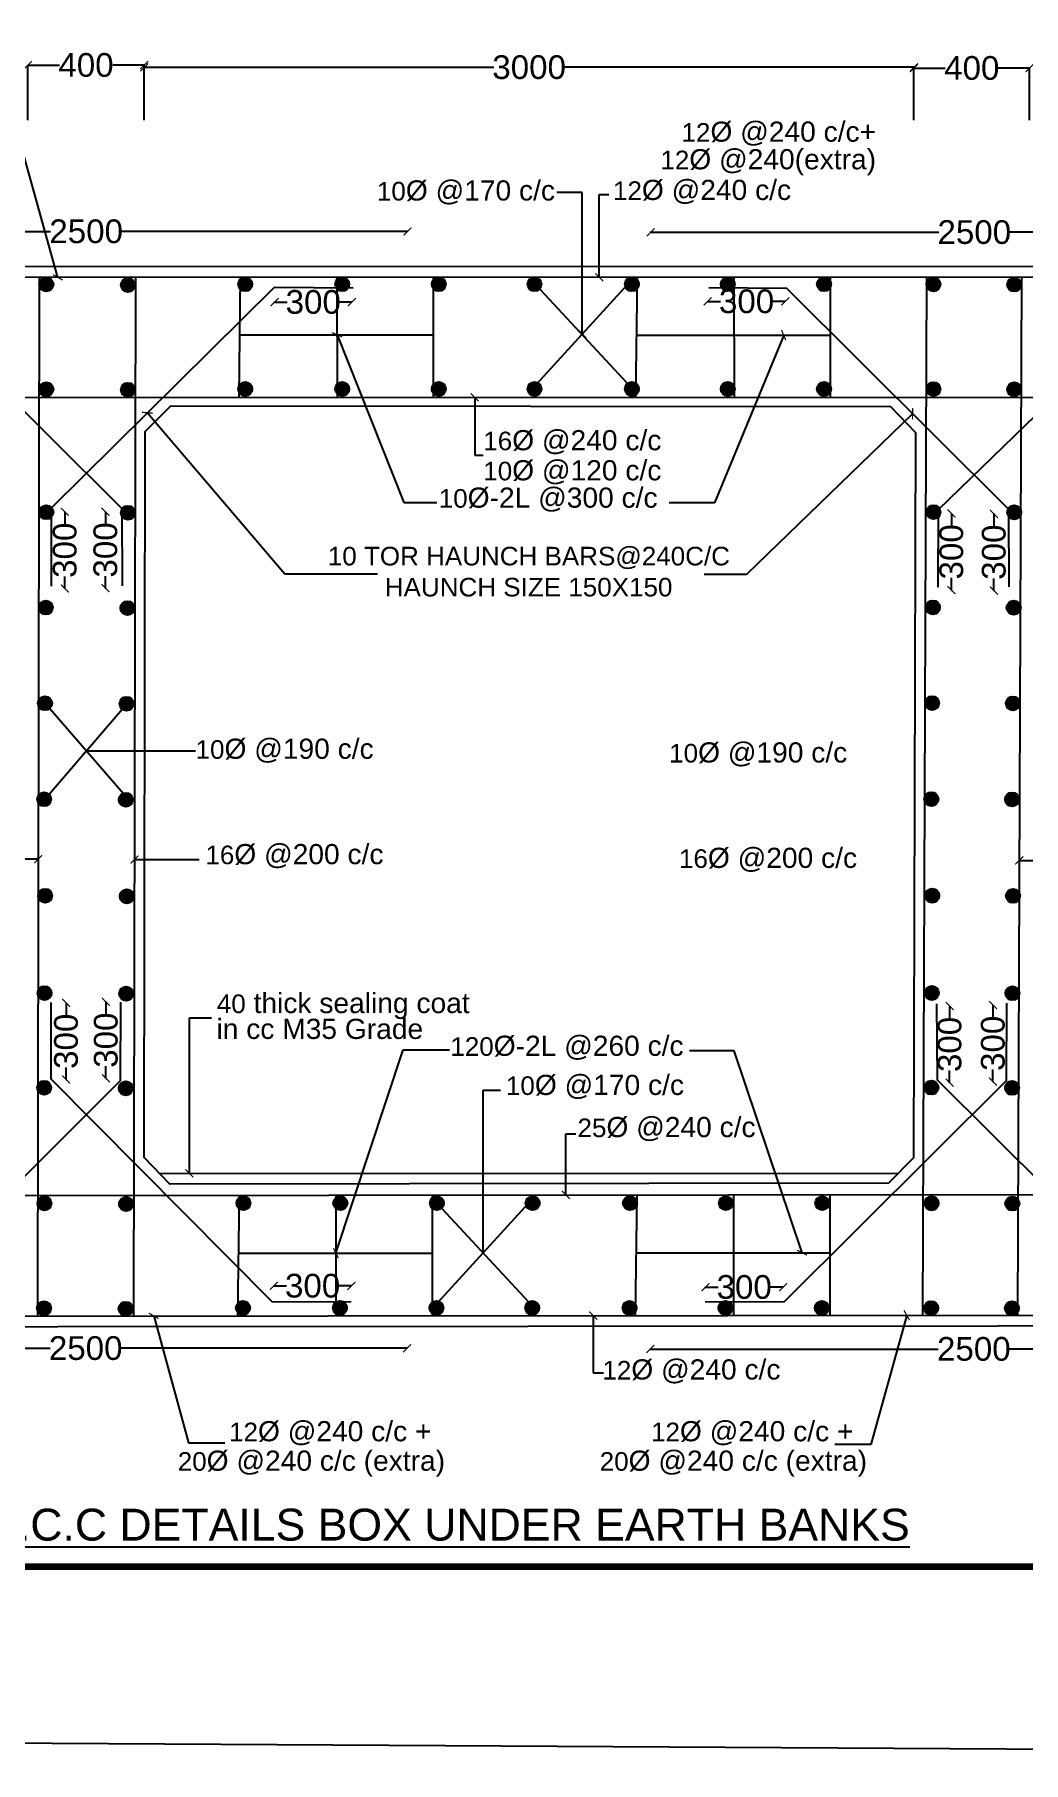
# Model space of a CAD drawing. Header units: inches. Extents: x -14031 to 95570, y 63921 to 142980.
# Drawn here: x 74992 to 81249, y 63921 to 74858 of the extents above; entities that cross this region are included whole.
import ezdxf

# ---------------------------------------------------------------- set-up
doc = ezdxf.new("R2010")
doc.units = ezdxf.units.IN
doc.header["$MEASUREMENT"] = 0
doc.layers.add('DIM', color=7, linetype='Continuous')
doc.layers.add('DIM TEXT', color=7, linetype='Continuous')
doc.styles.get("Standard").update_dxf_attribs({"font": 'arial.ttf'})
doc.dimstyles.new('ST100', dxfattribs={"dimtxt": 100, "dimasz": 200, "dimexe": 0.18, "dimexo": 0.0625, "dimgap": 0.09, "dimtad": 0, "dimdec": 0, "dimzin": 0, "dimdsep": 46, "dimtxsty": 'Standard', "dimblk": 'ARCHTICK', "dimcen": 0.09, "dimadec": 0, "dimazin": 0, "dimtfac": 1, "dimtdec": 0, "dimtofl": 0, "dimtmove": 0, "dimatfit": 3, "dimldrblk": 'ARCHTICK', "dimfxl": 0, "dimtolj": 1, "dimtzin": 0, "dimarcsym": 0})
picture_1 = doc.add_image_def('image1.jpg', size_in_pixel=(4464, 3304))

# ---------------------------------------------------------------- blocks, each defined once
blk = doc.blocks.new('_ArchTick')
at = {"color": 0, "linetype": 'ByBlock', "const_width": 0.15}
blk.add_lwpolyline([(-0.5, -0.5), (0.5, 0.5)], dxfattribs=at)
blk = doc.blocks.new('*D23')
at = {"layer": 'Defpoints', "color": 0, "transparency": 16777216}
for p in [(75686, 74665), (74949, 74316), (75686, 74316)]:
    blk.add_point(p, dxfattribs=at)
at = {"layer": 'DIM', "color": 0, "lineweight": -2, "transparency": 16777216}
for p, q in [((74949, 74316), (74949, 74665)), ((74949, 74665), (75149, 74665)), ((75686, 74665), (75486, 74665)), ((75686, 74316), (75686, 74665))]:
    blk.add_line(p, q, dxfattribs=at)
at = {"layer": 'DIM', "color": 0, "lineweight": -2, "transparency": 16777216, "xscale": 50, "yscale": 50, "zscale": 50, "rotation": 180}
blk.add_blockref('_ArchTick', (74949, 74665), dxfattribs=at)
at = {"layer": 'DIM', "color": 0, "lineweight": -2, "transparency": 16777216, "xscale": 50, "yscale": 50, "zscale": 50}
blk.add_blockref('_ArchTick', (75686, 74665), dxfattribs=at)
at = {"layer": 'DIM', "color": 0, "transparency": 16777216, "insert": (75317, 74665), "char_height": 150, "attachment_point": 5}
blk.add_mtext('\\A1;400', dxfattribs=at)
blk = doc.blocks.new('*D24')
at = {"layer": 'Defpoints', "color": 0, "transparency": 16777216}
for p in [(80556, 74651), (75686, 74316), (80556, 74316)]:
    blk.add_point(p, dxfattribs=at)
at = {"layer": 'DIM', "color": 0, "lineweight": -2, "transparency": 16777216}
for p, q in [((75686, 74316), (75686, 74651)), ((75686, 74651), (77897, 74651)), ((80556, 74651), (78345, 74651)), ((80556, 74316), (80556, 74651))]:
    blk.add_line(p, q, dxfattribs=at)
at = {"layer": 'DIM', "color": 0, "lineweight": -2, "transparency": 16777216, "xscale": 50, "yscale": 50, "zscale": 50, "rotation": 180}
blk.add_blockref('_ArchTick', (75686, 74651), dxfattribs=at)
at = {"layer": 'DIM', "color": 0, "lineweight": -2, "transparency": 16777216, "xscale": 50, "yscale": 50, "zscale": 50}
blk.add_blockref('_ArchTick', (80556, 74651), dxfattribs=at)
at = {"layer": 'DIM', "color": 0, "transparency": 16777216, "insert": (78121, 74651), "char_height": 150, "attachment_point": 5}
blk.add_mtext('\\A1;3000', dxfattribs=at)
blk = doc.blocks.new('*D25')
at = {"layer": 'Defpoints', "color": 0, "transparency": 16777216}
for p in [(81288, 74646), (80556, 74316), (81288, 74316)]:
    blk.add_point(p, dxfattribs=at)
at = {"layer": 'DIM', "color": 0, "lineweight": -2, "transparency": 16777216}
for p, q in [((80556, 74317), (80556, 74646)), ((80556, 74646), (80753, 74646)), ((81288, 74646), (81090, 74646)), ((81288, 74317), (81288, 74646))]:
    blk.add_line(p, q, dxfattribs=at)
at = {"layer": 'DIM', "color": 0, "lineweight": -2, "transparency": 16777216, "xscale": 50, "yscale": 50, "zscale": 50, "rotation": 180}
blk.add_blockref('_ArchTick', (80556, 74646), dxfattribs=at)
at = {"layer": 'DIM', "color": 0, "lineweight": -2, "transparency": 16777216, "xscale": 50, "yscale": 50, "zscale": 50}
blk.add_blockref('_ArchTick', (81288, 74646), dxfattribs=at)
at = {"layer": 'DIM', "color": 0, "transparency": 16777216, "insert": (80922, 74646), "char_height": 150, "attachment_point": 5}
blk.add_mtext('\\A1;400', dxfattribs=at)
blk = doc.blocks.new('*D37')
at = {"layer": 'Defpoints', "color": 0, "transparency": 16777216}
for p in [(76510, 73165), (77000, 73165), (77000, 73165)]:
    blk.add_point(p, dxfattribs=at)
at = {"layer": 'DIM', "color": 0, "lineweight": -2, "transparency": 16777216}
for p, q in [((76510, 73165), (76510, 73166)), ((76510, 73165), (76589, 73165)), ((77000, 73165), (76920, 73165)), ((77000, 73165), (77000, 73166))]:
    blk.add_line(p, q, dxfattribs=at)
at = {"layer": 'DIM', "color": 0, "lineweight": -2, "transparency": 16777216, "xscale": 50, "yscale": 50, "zscale": 50, "rotation": 180}
blk.add_blockref('_ArchTick', (76510, 73165), dxfattribs=at)
at = {"layer": 'DIM', "color": 0, "lineweight": -2, "transparency": 16777216, "xscale": 50, "yscale": 50, "zscale": 50}
blk.add_blockref('_ArchTick', (77000, 73165), dxfattribs=at)
at = {"layer": 'DIM', "color": 0, "transparency": 16777216, "insert": (76755, 73165), "char_height": 150, "attachment_point": 5}
blk.add_mtext('\\A1;300', dxfattribs=at)
blk = doc.blocks.new('*D38')
at = {"layer": 'Defpoints', "color": 0, "transparency": 16777216}
for p in [(79251, 73169), (79742, 73169), (79742, 73169)]:
    blk.add_point(p, dxfattribs=at)
at = {"layer": 'DIM', "color": 0, "lineweight": -2, "transparency": 16777216}
for p, q in [((79251, 73169), (79251, 73169)), ((79251, 73169), (79331, 73169)), ((79742, 73169), (79662, 73169)), ((79742, 73169), (79742, 73169))]:
    blk.add_line(p, q, dxfattribs=at)
at = {"layer": 'DIM', "color": 0, "lineweight": -2, "transparency": 16777216, "xscale": 50, "yscale": 50, "zscale": 50, "rotation": 180}
blk.add_blockref('_ArchTick', (79251, 73169), dxfattribs=at)
at = {"layer": 'DIM', "color": 0, "lineweight": -2, "transparency": 16777216, "xscale": 50, "yscale": 50, "zscale": 50}
blk.add_blockref('_ArchTick', (79742, 73169), dxfattribs=at)
at = {"layer": 'DIM', "color": 0, "transparency": 16777216, "insert": (79497, 73169), "char_height": 150, "attachment_point": 5}
blk.add_mtext('\\A1;300', dxfattribs=at)
blk = doc.blocks.new('*D43')
at = {"layer": 'Defpoints', "color": 0, "transparency": 16777216}
for p in [(76505, 66938), (76996, 66938), (76996, 66938)]:
    blk.add_point(p, dxfattribs=at)
at = {"layer": 'DIM', "color": 0, "lineweight": -2, "transparency": 16777216}
for p, q in [((76505, 66938), (76505, 66938)), ((76505, 66938), (76585, 66938)), ((76996, 66938), (76916, 66938)), ((76996, 66938), (76996, 66938))]:
    blk.add_line(p, q, dxfattribs=at)
at = {"layer": 'DIM', "color": 0, "lineweight": -2, "transparency": 16777216, "xscale": 50, "yscale": 50, "zscale": 50, "rotation": 180}
blk.add_blockref('_ArchTick', (76505, 66938), dxfattribs=at)
at = {"layer": 'DIM', "color": 0, "lineweight": -2, "transparency": 16777216, "xscale": 50, "yscale": 50, "zscale": 50}
blk.add_blockref('_ArchTick', (76996, 66938), dxfattribs=at)
at = {"layer": 'DIM', "color": 0, "transparency": 16777216, "insert": (76751, 66938), "char_height": 150, "attachment_point": 5}
blk.add_mtext('\\A1;300', dxfattribs=at)
blk = doc.blocks.new('*D44')
at = {"layer": 'Defpoints', "color": 0, "transparency": 16777216}
for p in [(79237, 66930), (79728, 66930), (79728, 66930)]:
    blk.add_point(p, dxfattribs=at)
at = {"layer": 'DIM', "color": 0, "lineweight": -2, "transparency": 16777216}
for p, q in [((79237, 66930), (79237, 66931)), ((79237, 66930), (79317, 66930)), ((79728, 66930), (79648, 66930)), ((79728, 66930), (79728, 66931))]:
    blk.add_line(p, q, dxfattribs=at)
at = {"layer": 'DIM', "color": 0, "lineweight": -2, "transparency": 16777216, "xscale": 50, "yscale": 50, "zscale": 50, "rotation": 180}
blk.add_blockref('_ArchTick', (79237, 66930), dxfattribs=at)
at = {"layer": 'DIM', "color": 0, "lineweight": -2, "transparency": 16777216, "xscale": 50, "yscale": 50, "zscale": 50}
blk.add_blockref('_ArchTick', (79728, 66930), dxfattribs=at)
at = {"layer": 'DIM', "color": 0, "transparency": 16777216, "insert": (79482, 66930), "char_height": 150, "attachment_point": 5}
blk.add_mtext('\\A1;300', dxfattribs=at)
blk = doc.blocks.new('*D47')
at = {"layer": 'Defpoints', "color": 0, "transparency": 16777216}
for p in [(73284, 73612), (77351, 73612), (77351, 73612)]:
    blk.add_point(p, dxfattribs=at)
at = {"layer": 'DIM', "color": 0, "lineweight": -2, "transparency": 16777216}
for p, q in [((73284, 73612), (73284, 73612)), ((73284, 73612), (75093, 73612)), ((77351, 73612), (75543, 73612)), ((77351, 73612), (77351, 73612))]:
    blk.add_line(p, q, dxfattribs=at)
at = {"layer": 'DIM', "color": 0, "lineweight": -2, "transparency": 16777216, "xscale": 50, "yscale": 50, "zscale": 50, "rotation": 180}
blk.add_blockref('_ArchTick', (73284, 73612), dxfattribs=at)
at = {"layer": 'DIM', "color": 0, "lineweight": -2, "transparency": 16777216, "xscale": 50, "yscale": 50, "zscale": 50}
blk.add_blockref('_ArchTick', (77351, 73612), dxfattribs=at)
at = {"layer": 'DIM', "color": 0, "transparency": 16777216, "insert": (75318, 73612), "char_height": 150, "attachment_point": 5}
blk.add_mtext('\\A1;2500', dxfattribs=at)
blk = doc.blocks.new('*D48')
at = {"layer": 'Defpoints', "color": 0, "transparency": 16777216}
for p in [(78890, 73611), (82985, 73611), (82985, 73607)]:
    blk.add_point(p, dxfattribs=at)
at = {"layer": 'DIM', "color": 0, "lineweight": -2, "transparency": 16777216}
for p, q in [((78890, 73611), (78890, 73607)), ((78890, 73607), (80713, 73607)), ((82985, 73607), (81163, 73607)), ((82985, 73611), (82985, 73607))]:
    blk.add_line(p, q, dxfattribs=at)
at = {"layer": 'DIM', "color": 0, "lineweight": -2, "transparency": 16777216, "xscale": 50, "yscale": 50, "zscale": 50, "rotation": 180}
blk.add_blockref('_ArchTick', (78890, 73607), dxfattribs=at)
at = {"layer": 'DIM', "color": 0, "lineweight": -2, "transparency": 16777216, "xscale": 50, "yscale": 50, "zscale": 50}
blk.add_blockref('_ArchTick', (82985, 73607), dxfattribs=at)
at = {"layer": 'DIM', "color": 0, "transparency": 16777216, "insert": (80938, 73607), "char_height": 150, "attachment_point": 5}
blk.add_mtext('\\A1;2500', dxfattribs=at)
blk = doc.blocks.new('*D53')
at = {"layer": 'Defpoints', "color": 0, "transparency": 16777216}
for p in [(75189, 68729), (75191, 68729), (75189, 68244)]:
    blk.add_point(p, dxfattribs=at)
at = {"layer": 'DIM', "color": 0, "lineweight": -2, "transparency": 16777216}
for p, q in [((75189, 68729), (75191, 68729)), ((75191, 68729), (75191, 68652)), ((75191, 68244), (75191, 68321)), ((75189, 68244), (75191, 68244))]:
    blk.add_line(p, q, dxfattribs=at)
at = {"layer": 'DIM', "color": 0, "lineweight": -2, "transparency": 16777216, "xscale": 50, "yscale": 50, "zscale": 50}
for p, rotation in [((75191, 68729), 90), ((75191, 68244), 270)]:
    blk.add_blockref('_ArchTick', p, dxfattribs=dict(at, rotation=rotation))
at = {"layer": 'DIM', "color": 0, "transparency": 16777216, "insert": (75191, 68486), "char_height": 150, "attachment_point": 5, "rotation": 90}
blk.add_mtext('\\A1;300', dxfattribs=at)
blk = doc.blocks.new('*D54')
at = {"layer": 'Defpoints', "color": 0, "transparency": 16777216}
for p in [(75442, 68736), (75443, 68736), (75442, 68251)]:
    blk.add_point(p, dxfattribs=at)
at = {"layer": 'DIM', "color": 0, "lineweight": -2, "transparency": 16777216}
for p, q in [((75442, 68736), (75444, 68736)), ((75443, 68736), (75443, 68659)), ((75442, 68251), (75444, 68251)), ((75443, 68251), (75443, 68328))]:
    blk.add_line(p, q, dxfattribs=at)
at = {"layer": 'DIM', "color": 0, "lineweight": -2, "transparency": 16777216, "xscale": 50, "yscale": 50, "zscale": 50}
for p, rotation in [((75443, 68736), 90), ((75443, 68251), 270)]:
    blk.add_blockref('_ArchTick', p, dxfattribs=dict(at, rotation=rotation))
at = {"layer": 'DIM', "color": 0, "transparency": 16777216, "insert": (75443, 68493), "char_height": 150, "attachment_point": 5, "rotation": 90}
blk.add_mtext('\\A1;300', dxfattribs=at)
blk = doc.blocks.new('*D55')
at = {"layer": 'Defpoints', "color": 0, "transparency": 16777216}
for p in [(75182, 71837), (75183, 71837), (75182, 71352)]:
    blk.add_point(p, dxfattribs=at)
at = {"layer": 'DIM', "color": 0, "lineweight": -2, "transparency": 16777216}
for p, q in [((75182, 71837), (75184, 71837)), ((75183, 71837), (75183, 71760)), ((75183, 71352), (75183, 71429)), ((75182, 71352), (75184, 71352))]:
    blk.add_line(p, q, dxfattribs=at)
at = {"layer": 'DIM', "color": 0, "lineweight": -2, "transparency": 16777216, "xscale": 50, "yscale": 50, "zscale": 50}
for p, rotation in [((75183, 71837), 90), ((75183, 71352), 270)]:
    blk.add_blockref('_ArchTick', p, dxfattribs=dict(at, rotation=rotation))
at = {"layer": 'DIM', "color": 0, "transparency": 16777216, "insert": (75183, 71594), "char_height": 150, "attachment_point": 5, "rotation": 90}
blk.add_mtext('\\A1;300', dxfattribs=at)
blk = doc.blocks.new('*D56')
at = {"layer": 'Defpoints', "color": 0, "transparency": 16777216}
for p in [(75438, 71838), (75440, 71838), (75438, 71354)]:
    blk.add_point(p, dxfattribs=at)
at = {"layer": 'DIM', "color": 0, "lineweight": -2, "transparency": 16777216}
for p, q in [((75438, 71838), (75440, 71838)), ((75440, 71838), (75440, 71761)), ((75440, 71354), (75440, 71430)), ((75438, 71354), (75440, 71354))]:
    blk.add_line(p, q, dxfattribs=at)
at = {"layer": 'DIM', "color": 0, "lineweight": -2, "transparency": 16777216, "xscale": 50, "yscale": 50, "zscale": 50}
for p, rotation in [((75440, 71838), 90), ((75440, 71354), 270)]:
    blk.add_blockref('_ArchTick', p, dxfattribs=dict(at, rotation=rotation))
at = {"layer": 'DIM', "color": 0, "transparency": 16777216, "insert": (75440, 71596), "char_height": 150, "attachment_point": 5, "rotation": 90}
blk.add_mtext('\\A1;300', dxfattribs=at)
blk = doc.blocks.new('*D57')
at = {"layer": 'Defpoints', "color": 0, "transparency": 16777216}
for p in [(80791, 71827), (80793, 71827), (80791, 71342)]:
    blk.add_point(p, dxfattribs=at)
at = {"layer": 'DIM', "color": 0, "lineweight": -2, "transparency": 16777216}
for p, q in [((80792, 71827), (80793, 71827)), ((80793, 71827), (80793, 71750)), ((80792, 71342), (80793, 71342)), ((80793, 71342), (80793, 71419))]:
    blk.add_line(p, q, dxfattribs=at)
at = {"layer": 'DIM', "color": 0, "lineweight": -2, "transparency": 16777216, "xscale": 50, "yscale": 50, "zscale": 50}
for p, rotation in [((80793, 71827), 90), ((80793, 71342), 270)]:
    blk.add_blockref('_ArchTick', p, dxfattribs=dict(at, rotation=rotation))
at = {"layer": 'DIM', "color": 0, "transparency": 16777216, "insert": (80793, 71584), "char_height": 150, "attachment_point": 5, "rotation": 90}
blk.add_mtext('\\A1;300', dxfattribs=at)
blk = doc.blocks.new('*D58')
at = {"layer": 'Defpoints', "color": 0, "transparency": 16777216}
for p in [(81061, 71824), (81062, 71824), (81061, 71339)]:
    blk.add_point(p, dxfattribs=at)
at = {"layer": 'DIM', "color": 0, "lineweight": -2, "transparency": 16777216}
for p, q in [((81061, 71824), (81063, 71824)), ((81062, 71824), (81062, 71747)), ((81061, 71339), (81063, 71339)), ((81062, 71339), (81062, 71416))]:
    blk.add_line(p, q, dxfattribs=at)
at = {"layer": 'DIM', "color": 0, "lineweight": -2, "transparency": 16777216, "xscale": 50, "yscale": 50, "zscale": 50}
for p, rotation in [((81062, 71824), 90), ((81062, 71339), 270)]:
    blk.add_blockref('_ArchTick', p, dxfattribs=dict(at, rotation=rotation))
at = {"layer": 'DIM', "color": 0, "transparency": 16777216, "insert": (81062, 71582), "char_height": 150, "attachment_point": 5, "rotation": 90}
blk.add_mtext('\\A1;300', dxfattribs=at)
blk = doc.blocks.new('*D59')
at = {"layer": 'Defpoints', "color": 0, "transparency": 16777216}
for p in [(80781, 68709), (80782, 68709), (80781, 68224)]:
    blk.add_point(p, dxfattribs=at)
at = {"layer": 'DIM', "color": 0, "lineweight": -2, "transparency": 16777216}
for p, q in [((80781, 68709), (80782, 68709)), ((80782, 68709), (80782, 68632)), ((80782, 68224), (80782, 68301)), ((80781, 68224), (80782, 68224))]:
    blk.add_line(p, q, dxfattribs=at)
at = {"layer": 'DIM', "color": 0, "lineweight": -2, "transparency": 16777216, "xscale": 50, "yscale": 50, "zscale": 50}
for p, rotation in [((80782, 68709), 90), ((80782, 68224), 270)]:
    blk.add_blockref('_ArchTick', p, dxfattribs=dict(at, rotation=rotation))
at = {"layer": 'DIM', "color": 0, "transparency": 16777216, "insert": (80782, 68466), "char_height": 150, "attachment_point": 5, "rotation": 90}
blk.add_mtext('\\A1;300', dxfattribs=at)
blk = doc.blocks.new('*D60')
at = {"layer": 'Defpoints', "color": 0, "transparency": 16777216}
for p in [(81054, 68715), (81056, 68715), (81054, 68231)]:
    blk.add_point(p, dxfattribs=at)
at = {"layer": 'DIM', "color": 0, "lineweight": -2, "transparency": 16777216}
for p, q in [((81054, 68715), (81056, 68715)), ((81056, 68715), (81056, 68638)), ((81056, 68231), (81056, 68307)), ((81054, 68231), (81056, 68231))]:
    blk.add_line(p, q, dxfattribs=at)
at = {"layer": 'DIM', "color": 0, "lineweight": -2, "transparency": 16777216, "xscale": 50, "yscale": 50, "zscale": 50}
for p, rotation in [((81056, 68715), 90), ((81056, 68231), 270)]:
    blk.add_blockref('_ArchTick', p, dxfattribs=dict(at, rotation=rotation))
at = {"layer": 'DIM', "color": 0, "transparency": 16777216, "insert": (81056, 68473), "char_height": 150, "attachment_point": 5, "rotation": 90}
blk.add_mtext('\\A1;300', dxfattribs=at)
blk = doc.blocks.new('*D91')
at = {"layer": 'Defpoints', "color": 0, "transparency": 16777216}
for p in [(73282, 66543), (77349, 66543), (77349, 66543)]:
    blk.add_point(p, dxfattribs=at)
at = {"layer": 'DIM', "color": 0, "lineweight": -2, "transparency": 16777216}
for p, q in [((73282, 66543), (73282, 66543)), ((73282, 66543), (75090, 66543)), ((77349, 66543), (75540, 66543)), ((77349, 66543), (77349, 66543))]:
    blk.add_line(p, q, dxfattribs=at)
at = {"layer": 'DIM', "color": 0, "lineweight": -2, "transparency": 16777216, "xscale": 50, "yscale": 50, "zscale": 50, "rotation": 180}
blk.add_blockref('_ArchTick', (73282, 66543), dxfattribs=at)
at = {"layer": 'DIM', "color": 0, "lineweight": -2, "transparency": 16777216, "xscale": 50, "yscale": 50, "zscale": 50}
blk.add_blockref('_ArchTick', (77349, 66543), dxfattribs=at)
at = {"layer": 'DIM', "color": 0, "transparency": 16777216, "insert": (75315, 66543), "char_height": 150, "attachment_point": 5}
blk.add_mtext('\\A1;2500', dxfattribs=at)
blk = doc.blocks.new('*D92')
at = {"layer": 'Defpoints', "color": 0, "transparency": 16777216}
for p in [(78888, 66541), (82983, 66541), (82983, 66538)]:
    blk.add_point(p, dxfattribs=at)
at = {"layer": 'DIM', "color": 0, "lineweight": -2, "transparency": 16777216}
for p, q in [((78888, 66541), (78888, 66538)), ((78888, 66538), (80710, 66538)), ((82983, 66538), (81160, 66538)), ((82983, 66541), (82983, 66538))]:
    blk.add_line(p, q, dxfattribs=at)
at = {"layer": 'DIM', "color": 0, "lineweight": -2, "transparency": 16777216, "xscale": 50, "yscale": 50, "zscale": 50, "rotation": 180}
blk.add_blockref('_ArchTick', (78888, 66538), dxfattribs=at)
at = {"layer": 'DIM', "color": 0, "lineweight": -2, "transparency": 16777216, "xscale": 50, "yscale": 50, "zscale": 50}
blk.add_blockref('_ArchTick', (82983, 66538), dxfattribs=at)
at = {"layer": 'DIM', "color": 0, "transparency": 16777216, "insert": (80935, 66538), "char_height": 150, "attachment_point": 5}
blk.add_mtext('\\A1;2500', dxfattribs=at)

msp = doc.modelspace()

# ---------------------------------------------------------------- hatches: boundary and pattern name
at = {"layer": 'DIM'}
h = msp.add_hatch(color=256, dxfattribs=at)
edge = h.paths.add_edge_path()
edge.add_arc((75065.7, 73276.5), 44.6, 0, 360)
h = msp.add_hatch(color=256, dxfattribs=at)
edge = h.paths.add_edge_path()
edge.add_arc((75582.4, 73273), 44.6, 0, 360)
h = msp.add_hatch(color=256, dxfattribs=at)
edge = h.paths.add_edge_path()
edge.add_arc((76324.7, 73278.1), 44.6, 0, 360)
h = msp.add_hatch(color=256, dxfattribs=at)
edge = h.paths.add_edge_path()
edge.add_arc((76938.2, 73278.1), 44.6, 0, 360)
h = msp.add_hatch(color=256, dxfattribs=at)
edge = h.paths.add_edge_path()
edge.add_arc((77549.1, 73278.1), 44.6, 0, 360)
h = msp.add_hatch(color=256, dxfattribs=at)
edge = h.paths.add_edge_path()
edge.add_arc((78155, 73278.1), 44.6, 0, 360)
h = msp.add_hatch(color=256, dxfattribs=at)
edge = h.paths.add_edge_path()
edge.add_arc((78771, 73278.1), 44.6, 0, 360)
h = msp.add_hatch(color=256, dxfattribs=at)
edge = h.paths.add_edge_path()
edge.add_arc((79377.8, 73278.1), 44.6, 0, 360)
h = msp.add_hatch(color=256, dxfattribs=at)
edge = h.paths.add_edge_path()
edge.add_arc((79987.1, 73278.1), 44.6, 0, 360)
h = msp.add_hatch(color=256, dxfattribs=at)
edge = h.paths.add_edge_path()
edge.add_arc((80679.7, 73277.3), 44.6, 0, 360)
h = msp.add_hatch(color=256, dxfattribs=at)
edge = h.paths.add_edge_path()
edge.add_arc((81190.5, 73275.6), 44.6, 0, 360)
h = msp.add_hatch(color=256, dxfattribs=at)
edge = h.paths.add_edge_path()
edge.add_arc((75065.7, 72613.3), 44.6, 0, 360)
h = msp.add_hatch(color=256, dxfattribs=at)
edge = h.paths.add_edge_path()
edge.add_arc((75582.4, 72609.9), 44.6, 0, 360)
h = msp.add_hatch(color=256, dxfattribs=at)
edge = h.paths.add_edge_path()
edge.add_arc((76324.7, 72614.9), 44.6, 0, 360)
h = msp.add_hatch(color=256, dxfattribs=at)
edge = h.paths.add_edge_path()
edge.add_arc((76938.2, 72614.9), 44.6, 0, 360)
h = msp.add_hatch(color=256, dxfattribs=at)
edge = h.paths.add_edge_path()
edge.add_arc((77549.1, 72614.9), 44.6, 0, 360)
h = msp.add_hatch(color=256, dxfattribs=at)
edge = h.paths.add_edge_path()
edge.add_arc((78155, 72614.9), 44.6, 0, 360)
h = msp.add_hatch(color=256, dxfattribs=at)
edge = h.paths.add_edge_path()
edge.add_arc((78771, 72614.9), 44.6, 0, 360)
h = msp.add_hatch(color=256, dxfattribs=at)
edge = h.paths.add_edge_path()
edge.add_arc((79377.8, 72614.9), 44.6, 0, 360)
h = msp.add_hatch(color=256, dxfattribs=at)
edge = h.paths.add_edge_path()
edge.add_arc((79987.1, 72614.9), 44.6, 0, 360)
h = msp.add_hatch(color=256, dxfattribs=at)
edge = h.paths.add_edge_path()
edge.add_arc((80679.7, 72614.1), 44.6, 0, 360)
h = msp.add_hatch(color=256, dxfattribs=at)
edge = h.paths.add_edge_path()
edge.add_arc((81190.5, 72612.4), 44.6, 0, 360)
h = msp.add_hatch(color=256, dxfattribs=at)
edge = h.paths.add_edge_path()
edge.add_arc((75065.7, 71834.9), 44.6, 0, 360)
h = msp.add_hatch(color=256, dxfattribs=at)
edge = h.paths.add_edge_path()
edge.add_arc((75582.4, 71831.5), 44.6, 0, 360)
h = msp.add_hatch(color=256, dxfattribs=at)
edge = h.paths.add_edge_path()
edge.add_arc((80679.7, 71835.7), 44.6, 0, 360)
h = msp.add_hatch(color=256, dxfattribs=at)
edge = h.paths.add_edge_path()
edge.add_arc((81190.5, 71834), 44.6, 0, 360)
h = msp.add_hatch(color=256, dxfattribs=at)
edge = h.paths.add_edge_path()
edge.add_arc((75062.4, 71231.5), 44.6, 0, 360)
h = msp.add_hatch(color=256, dxfattribs=at)
edge = h.paths.add_edge_path()
edge.add_arc((75579.1, 71228.1), 44.6, 0, 360)
h = msp.add_hatch(color=256, dxfattribs=at)
edge = h.paths.add_edge_path()
edge.add_arc((80676.3, 71232.3), 44.6, 0, 360)
h = msp.add_hatch(color=256, dxfattribs=at)
edge = h.paths.add_edge_path()
edge.add_arc((81187.1, 71230.6), 44.6, 0, 360)
h = msp.add_hatch(color=256, dxfattribs=at)
edge = h.paths.add_edge_path()
edge.add_arc((75057.3, 70625.6), 44.6, 0, 360)
h = msp.add_hatch(color=256, dxfattribs=at)
edge = h.paths.add_edge_path()
edge.add_arc((75574, 70622.2), 44.6, 0, 360)
h = msp.add_hatch(color=256, dxfattribs=at)
edge = h.paths.add_edge_path()
edge.add_arc((80671.3, 70626.4), 44.6, 0, 360)
h = msp.add_hatch(color=256, dxfattribs=at)
edge = h.paths.add_edge_path()
edge.add_arc((81182.1, 70624.7), 44.6, 0, 360)
h = msp.add_hatch(color=256, dxfattribs=at)
edge = h.paths.add_edge_path()
edge.add_arc((75052.3, 70018), 44.6, 0, 360)
h = msp.add_hatch(color=256, dxfattribs=at)
edge = h.paths.add_edge_path()
edge.add_arc((75569, 70014.6), 44.6, 0, 360)
h = msp.add_hatch(color=256, dxfattribs=at)
edge = h.paths.add_edge_path()
edge.add_arc((80666.2, 70018.8), 44.6, 0, 360)
h = msp.add_hatch(color=256, dxfattribs=at)
edge = h.paths.add_edge_path()
edge.add_arc((81177, 70017.1), 44.6, 0, 360)
h = msp.add_hatch(color=256, dxfattribs=at)
edge = h.paths.add_edge_path()
edge.add_arc((75058.2, 69407.1), 44.6, 0, 360)
h = msp.add_hatch(color=256, dxfattribs=at)
edge = h.paths.add_edge_path()
edge.add_arc((80672.1, 69407.9), 44.6, 0, 360)
h = msp.add_hatch(color=256, dxfattribs=at)
edge = h.paths.add_edge_path()
edge.add_arc((81182.9, 69406.1), 44.6, 0, 360)
h = msp.add_hatch(color=256, dxfattribs=at)
edge = h.paths.add_edge_path()
edge.add_arc((75574.9, 69403.6), 44.6, 0, 360)
h = msp.add_hatch(color=256, dxfattribs=at)
edge = h.paths.add_edge_path()
edge.add_arc((75054.8, 68791.1), 44.6, 0, 360)
h = msp.add_hatch(color=256, dxfattribs=at)
edge = h.paths.add_edge_path()
edge.add_arc((75571.5, 68787.6), 44.6, 0, 360)
h = msp.add_hatch(color=256, dxfattribs=at)
edge = h.paths.add_edge_path()
edge.add_arc((80668.7, 68791.8), 44.6, 0, 360)
h = msp.add_hatch(color=256, dxfattribs=at)
edge = h.paths.add_edge_path()
edge.add_arc((81179.5, 68790.1), 44.6, 0, 360)
h = msp.add_hatch(color=256, dxfattribs=at)
edge = h.paths.add_edge_path()
edge.add_arc((75052.3, 68191.9), 44.6, 0, 360)
h = msp.add_hatch(color=256, dxfattribs=at)
edge = h.paths.add_edge_path()
edge.add_arc((75569, 68188.4), 44.6, 0, 360)
h = msp.add_hatch(color=256, dxfattribs=at)
edge = h.paths.add_edge_path()
edge.add_arc((80666.2, 68192.7), 44.6, 0, 360)
h = msp.add_hatch(color=256, dxfattribs=at)
edge = h.paths.add_edge_path()
edge.add_arc((81177, 68190.9), 44.6, 0, 360)
h = msp.add_hatch(color=256, dxfattribs=at)
edge = h.paths.add_edge_path()
edge.add_arc((75054, 67459.7), 44.6, 0, 360)
h = msp.add_hatch(color=256, dxfattribs=at)
edge = h.paths.add_edge_path()
edge.add_arc((75570.7, 67456.3), 44.6, 0, 360)
h = msp.add_hatch(color=256, dxfattribs=at)
edge = h.paths.add_edge_path()
edge.add_arc((76312.9, 67461.3), 44.6, 0, 360)
h = msp.add_hatch(color=256, dxfattribs=at)
edge = h.paths.add_edge_path()
edge.add_arc((76926.4, 67461.3), 44.6, 0, 360)
h = msp.add_hatch(color=256, dxfattribs=at)
edge = h.paths.add_edge_path()
edge.add_arc((77537.3, 67461.3), 44.6, 0, 360)
h = msp.add_hatch(color=256, dxfattribs=at)
edge = h.paths.add_edge_path()
edge.add_arc((78143.3, 67461.3), 44.6, 0, 360)
h = msp.add_hatch(color=256, dxfattribs=at)
edge = h.paths.add_edge_path()
edge.add_arc((78759.3, 67461.3), 44.6, 0, 360)
h = msp.add_hatch(color=256, dxfattribs=at)
edge = h.paths.add_edge_path()
edge.add_arc((79366, 67461.3), 44.6, 0, 360)
h = msp.add_hatch(color=256, dxfattribs=at)
edge = h.paths.add_edge_path()
edge.add_arc((79975.3, 67461.3), 44.6, 0, 360)
h = msp.add_hatch(color=256, dxfattribs=at)
edge = h.paths.add_edge_path()
edge.add_arc((80667.9, 67460.5), 44.6, 0, 360)
h = msp.add_hatch(color=256, dxfattribs=at)
edge = h.paths.add_edge_path()
edge.add_arc((81178.7, 67458.8), 44.6, 0, 360)
h = msp.add_hatch(color=256, dxfattribs=at)
edge = h.paths.add_edge_path()
edge.add_arc((75051.4, 66796.6), 44.6, 0, 360)
h = msp.add_hatch(color=256, dxfattribs=at)
edge = h.paths.add_edge_path()
edge.add_arc((75568.1, 66793.1), 44.6, 0, 360)
h = msp.add_hatch(color=256, dxfattribs=at)
edge = h.paths.add_edge_path()
edge.add_arc((76310.4, 66798.2), 44.6, 0, 360)
h = msp.add_hatch(color=256, dxfattribs=at)
edge = h.paths.add_edge_path()
edge.add_arc((76923.9, 66798.2), 44.6, 0, 360)
h = msp.add_hatch(color=256, dxfattribs=at)
edge = h.paths.add_edge_path()
edge.add_arc((77534.8, 66798.2), 44.6, 0, 360)
h = msp.add_hatch(color=256, dxfattribs=at)
edge = h.paths.add_edge_path()
edge.add_arc((78140.7, 66798.2), 44.6, 0, 360)
h = msp.add_hatch(color=256, dxfattribs=at)
edge = h.paths.add_edge_path()
edge.add_arc((78756.7, 66798.2), 44.6, 0, 360)
h = msp.add_hatch(color=256, dxfattribs=at)
edge = h.paths.add_edge_path()
edge.add_arc((79363.5, 66798.2), 44.6, 0, 360)
h = msp.add_hatch(color=256, dxfattribs=at)
edge = h.paths.add_edge_path()
edge.add_arc((79972.8, 66798.2), 44.6, 0, 360)
h = msp.add_hatch(color=256, dxfattribs=at)
edge = h.paths.add_edge_path()
edge.add_arc((80665.4, 66797.4), 44.6, 0, 360)
h = msp.add_hatch(color=256, dxfattribs=at)
edge = h.paths.add_edge_path()
edge.add_arc((81176.2, 66795.7), 44.6, 0, 360)

# ---------------------------------------------------------------- linework, layer by layer
at = {"layer": 'DIM', "const_width": 42.1}
msp.add_lwpolyline([(67230.5, 84549.7), (94885, 84549.7), (94885, 65159.8), (67189.3, 65159.8)], close=True, dxfattribs=at)
at = {"layer": 'DIM'}
for points in [[(69206.8, 73387.6), (69191.6, 66675.4), (87033.2, 66689.7), (87065.2, 73390.1), (69206.8, 73387.6)], [(75021, 73321.1), (75009.2, 66747.4)], [(75629.4, 73321.2), (75618.5, 66747.9)], [(76293.2, 73326.3), (76283.1, 72563.2)], [(76905, 73326.8), (76905.6, 72563.7)], [(77513.5, 73327.3), (77514.1, 72564.2)], [(78805.2, 73323.8), (78795.1, 72560.6)], [(79417, 73324.3), (79417.6, 72561.1)], [(80025.5, 73324.7), (80026.1, 72561.6)], [(80634.9, 73321.9), (80609.7, 66751.9)], [(81237.5, 73322), (81210.5, 66752.4)], [(73638.3, 73255.5), (74134, 73258.8), (75542.7, 71859.3), (75545.3, 71367.9)], [(75099.2, 71367), (75099.2, 71862.7), (76508.8, 73259.7), (77007.9, 73255.5)], [(78165.8, 73272.3), (78769.2, 72621.8)], [(78169.2, 72647.9), (78744.8, 73278.2)], [(79258.2, 73256.3), (79748.8, 73252.9), (81154.1, 71854.3), (81155.8, 71362.8)], [(80709, 71360.3), (80711.5, 71852.6), (82151.4, 73247.9), (82655.5, 73244.5)], [(76288.3, 72957.6), (77513.8, 72958.5)], [(78800.4, 72955), (80025.8, 72956)], [(69272.2, 72560.4), (86993.9, 72563.7)], [(75691.7, 72345.8), (75853.3, 72507.3), (80408.5, 72504.8), (80565.9, 72339.9), (80552.4, 67748.4), (80394.2, 67587.7), (75848.2, 67580.9), (75685, 67749.3), (75691.7, 72345.8)], [(75083.3, 70050.1), (75545, 70588.3)], [(75087.6, 70592.9), (75551.2, 70055.5)], [(73624.9, 66840.4), (74130.6, 66836.2), (75535.2, 68238.2), (75537.7, 68733)], [(75095, 68730.5), (75094.2, 68248.3), (76495.4, 66837), (76994.4, 66837.9)], [(79235.4, 66836.2), (79737, 66837.9), (81142.4, 68238.2), (81144.9, 68728)], [(80698.9, 68723.8), (80702.2, 68241.6), (82123.6, 66830.3), (82621, 66831.1)], [(75781.1, 67650.2), (80454.4, 67648.8)], [(69260.8, 67506.1), (86969.8, 67519.5)], [(76286.5, 67513), (76276.4, 66749.8)], [(76898.3, 67513.4), (76898.9, 66750.3)], [(77506.7, 67513.9), (77507.3, 66750.8)], [(78802.7, 67515.5), (78792.6, 66752.3)], [(79414.5, 67516), (79415.1, 66752.8)], [(80022.9, 67516.4), (80023.6, 66753.3)], [(77540.4, 67457.7), (78143.8, 66807.1)], [(77543.8, 66833.2), (78119.4, 67463.5)], [(76281.6, 67144.2), (77507, 67145.2)], [(78797.8, 67146.7), (80023.2, 67147.7)]]:
    msp.add_lwpolyline(points, dxfattribs=at)
msp.add_lwpolyline([(69273.9, 73320.3), (69259.1, 66742.8), (86966.2, 66757), (86997.5, 73322.8)], close=True, dxfattribs=at)
for centre in [(75065.7, 73276.5), (75582.4, 73273), (76324.7, 73278.1), (76938.2, 73278.1), (77549.1, 73278.1), (78155, 73278.1), (78771, 73278.1), (79377.8, 73278.1), (79987.1, 73278.1), (80679.7, 73277.3), (81190.5, 73275.6), (75065.7, 72613.3), (75582.4, 72609.9), (76324.7, 72614.9), (76938.2, 72614.9), (77549.1, 72614.9), (78155, 72614.9), (78771, 72614.9), (79377.8, 72614.9), (79987.1, 72614.9), (80679.7, 72614.1), (81190.5, 72612.4), (75065.7, 71834.9), (75582.4, 71831.5), (80679.7, 71835.7), (81190.5, 71834), (75062.4, 71231.5), (75579.1, 71228.1), (80676.3, 71232.3), (81187.1, 71230.6), (75057.3, 70625.6), (75574, 70622.2), (80671.3, 70626.4), (81182.1, 70624.7), (75052.3, 70018), (75569, 70014.6), (80666.2, 70018.8), (81177, 70017.1), (75058.2, 69407.1), (80672.1, 69407.9), (81182.9, 69406.1), (75574.9, 69403.6), (75054.8, 68791.1), (75571.5, 68787.6), (80668.7, 68791.8), (81179.5, 68790.1), (75052.3, 68191.9), (75569, 68188.4), (80666.2, 68192.7), (81177, 68190.9), (75054, 67459.7), (75570.7, 67456.3), (76312.9, 67461.3), (76926.4, 67461.3), (77537.3, 67461.3), (78143.3, 67461.3), (78759.3, 67461.3), (79366, 67461.3), (79975.3, 67461.3), (80667.9, 67460.5), (81178.7, 67458.8), (75051.4, 66796.6), (75568.1, 66793.1), (76310.4, 66798.2), (76923.9, 66798.2), (77534.8, 66798.2), (78140.7, 66798.2), (78756.7, 66798.2), (79363.5, 66798.2), (79972.8, 66798.2), (80665.4, 66797.4), (81176.2, 66795.7)]:
    msp.add_circle(centre, 44.6, dxfattribs=at)

# ---------------------------------------------------------------- texts
at = {"layer": 'DIM', "char_height": 117.816}
for s, insert, attachment_point in [('12{\\H1.0833x;Ø @240 c/c+}', (80316.4, 74154.4), 9), ('12{\\H1.0833x;Ø @240(extra)}', (80316.4, 73966.9), 9), ('10{\\H1.0833x;Ø @170 c/c}', (78284.8, 73858.8), 6), ('12{\\H1.0833x;Ø @240 c/c}', (78651.7, 73862.3), 4), ('16{\\H1.0833x;Ø @240 c/c}', (77830.9, 72278), 4), ('10{\\H1.0833x;Ø @120 c/c}', (77830.9, 72087.5), 4), ('10{\\H1.0833x;Ø-2L @300 c/c}', (77549.1, 71914.4), 4), ('\\pi-1260.3;10 TOR HAUNCH BARS@240C/C\\P\\pi-899.65;HAUNCH SIZE 150X150', (78107.4, 71457.9), 4), ('10{\\H1.0833x;Ø @190 c/c}', (76010.4, 70325), 4), ('10{\\H1.0833x;Ø @190 c/c}', (79007.1, 70301.5), 4), ('16{\\H1.0833x;Ø @200 c/c}', (76072.5, 69657.8), 4), ('16{\\H1.0833x;Ø @200 c/c}', (79069.3, 69634.3), 4), ('40{\\H1.0833x; thick sealing coat}', (76144.8, 68708.9), 4), ('{\\H1.0833x;in cc M35 Grade}', (76142.6, 68563.7), 4), ('120{\\H1.0833x;Ø-2L @260 c/c}', (77622.4, 68444.8), 4), ('10{\\H1.0833x;Ø @170 c/c}', (77974.2, 68197.1), 4), ('25{\\H1.0833x;Ø @240 c/c}', (78427.1, 67930.3), 4), ('12{\\H1.0833x;Ø @240 c/c}', (78584.6, 66396.1), 4), ('12{\\H1.0833x;Ø @240 c/c +}', (76222.3, 66005.1), 4), ('12{\\H1.0833x;Ø @240 c/c +}', (78892.5, 66005.1), 4), ('20{\\H1.0833x;Ø @240 c/c (extra)}', (75897.5, 65812.2), 4), ('20{\\H1.0833x;Ø @240 c/c (extra)}', (78567.6, 65812.2), 4)]:
    msp.add_mtext(s, dxfattribs=dict(at, insert=insert, attachment_point=attachment_point))
at = {"layer": 'DIM TEXT', "insert": (77606, 65424.9), "char_height": 201.97, "attachment_point": 5}
msp.add_mtext('{\\L\\C0;R.C.C DETAILS BOX UNDER EARTH BANKS}', dxfattribs=at)

# ---------------------------------------------------------------- dimensions: what is measured, and where the dimension line sits
at = {"layer": 'DIM'}
for base, p1, p2, text, picture, middle in [((75685.8, 74664.5), (74948.6, 74316.2), (75685.8, 74316.2), '400', '*D23', (75317.2, 74664.5)), ((80555.8, 74651.1), (75685.8, 74316.3), (80555.8, 74316.3), '3000', '*D24', (78120.8, 74651.1)), ((81288, 74646), (80555.8, 74316.4), (81288, 74316.4), '400', '*D25', (80921.9, 74646)), ((77351.2, 73612.3), (73284, 73612.3), (77351.2, 73612.3), '2500', '*D47', (75317.6, 73612.3)), ((82985.3, 73607.2), (78890.4, 73610.6), (82985.3, 73610.6), '2500', '*D48', (80937.9, 73607.2)), ((77000.3, 73165.4), (76509.7, 73165.4), (77000.3, 73165.4), '300', '*D37', (76755, 73165.4)), ((79742, 73168.8), (79251.4, 73168.8), (79742, 73168.8), '300', '*D38', (79496.7, 73168.8)), ((76996.1, 66938), (76505.5, 66938), (76996.1, 66938), '300', '*D43', (76750.8, 66938)), ((79727.7, 66930.4), (79237.1, 66930.4), (79727.7, 66930.4), '300', '*D44', (79482.4, 66930.4)), ((77348.7, 66543), (73281.5, 66543), (77348.7, 66543), '2500', '*D91', (75315.1, 66543)), ((82982.8, 66538), (78887.9, 66541.3), (82982.8, 66541.3), '2500', '*D92', (80935.3, 66538))]:
    dim = msp.add_linear_dim(base=base, p1=p1, p2=p2, text=text, dimstyle='ST100', override={"dimtxt": 150, "dimasz": 50}, dxfattribs=at)
    dim.commit()
    dim.dimension.update_dxf_attribs({"geometry": picture, "text_midpoint": middle})
for base, p1, p2, picture, middle in [((75183.4, 71836.6), (75181.7, 71351.9), (75181.7, 71836.6), '*D55', (75183.4, 71594.3)), ((75440.1, 71838.3), (75438.4, 71353.6), (75438.4, 71838.3), '*D56', (75440.1, 71595.9)), ((80793.1, 71826.5), (80791.4, 71341.8), (80791.4, 71826.5), '*D57', (80793.1, 71584.2)), ((81062.4, 71824), (81060.7, 71339.3), (81060.7, 71824), '*D58', (81062.4, 71581.6)), ((75191, 68728.8), (75189.3, 68244.1), (75189.3, 68728.8), '*D53', (75191, 68486.4)), ((75443.4, 68735.5), (75441.8, 68250.8), (75441.8, 68735.5), '*D54', (75443.4, 68493.2)), ((80782.2, 68708.6), (80780.5, 68223.9), (80780.5, 68708.6), '*D59', (80782.2, 68466.2)), ((81055.7, 68715.3), (81054, 68230.6), (81054, 68715.3), '*D60', (81055.7, 68473))]:
    dim = msp.add_linear_dim(base=base, p1=p1, p2=p2, angle=90, text='300', dimstyle='ST100', override={"dimtxt": 150, "dimasz": 50}, dxfattribs=at)
    dim.commit()
    dim.dimension.update_dxf_attribs({"geometry": picture, "text_midpoint": middle})

# ---------------------------------------------------------------- pictures from other files: only their frames are drawn
image = msp.add_image(picture_1, insert=(66741.4, 64090.4), size_in_units=(28704.1, 21245.2), rotation=-0.33777, dxfattribs=dict(at, fade=20))
image.dxf.flags = 7

# ---------------------------------------------------------------- leaders
for points in [[(75139.5, 73321.1), (74902.6, 74170.9), (74673.4, 74170.9)], [(78457, 72963), (78457, 73858.7), (78297.1, 73858.7)], [(78565, 73321.6), (78565, 73846.6), (78625.4, 73846.6)], [(76905.3, 72958.1), (77327.4, 71896.2), (77537.7, 71896.2)], [(79731.7, 72955.8), (79294.5, 71894.3), (79006.2, 71894.3)], [(77776.6, 72562), (77776.6, 72196.3), (77830.9, 72196.3)], [(75706.3, 72464.3), (76574.2, 71444.7), (77160.9, 71444.7)], [(80547.5, 72458.1), (79497.2, 71441), (79228, 71441)], [(75318.9, 70324.8), (76010.4, 70325)], [(75014.4, 69638.8), (74413.5, 69638.8)], [(75623.3, 69637), (76032.7, 69637)], [(81222.3, 69631.2), (81825.6, 69631.2)], [(75971.1, 67650.1), (75971.1, 68634.8), (76110.2, 68634.8)], [(76898.6, 67144.7), (77323.1, 68432), (77617.2, 68432)], [(79848.5, 67147.5), (79418, 68425.6), (79136.3, 68425.6)], [(77829.5, 67146), (77829.5, 68176.5), (77940.6, 68176.5)], [(78353.5, 67513), (78353.5, 67900.5), (78416.8, 67900.5)], [(75745.2, 66748), (75966.5, 65943.2), (76195.9, 65943.2)], [(78527.1, 66750.3), (78527.1, 66386.5), (78591, 66386.5)], [(80510.3, 66751.8), (80282.7, 65933.7), (80054.6, 65933.7)]]:
    msp.add_leader(points, dimstyle='ST100', override={"dimtxt": 150, "dimasz": 50}, dxfattribs=at)

doc.saveas('drawing.dxf')
